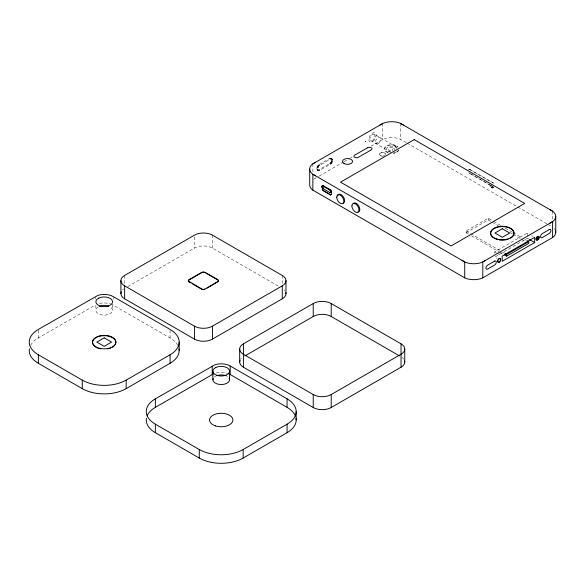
<?xml version="1.0" encoding="UTF-8"?>
<svg xmlns="http://www.w3.org/2000/svg" width="585" height="585" viewBox="0 0 585 585"><rect width="100%" height="100%" fill="white"/><g stroke="black" fill="none" stroke-linecap="round" stroke-linejoin="round"><path stroke-width="0.44" stroke-dasharray="2.92 2.19" d="M316.821 168.612L317.282 166.571L318.379 165.087L329.552 158.557C333.033 157.182 331.71 163.018 329.487 163.712L318.818 169.869L317.714 170.118L316.975 169.518L316.821 168.612L317.714 169.123L318.167 170.432L319.125 170.615L330.371 164.224C332.594 163.522 333.918 157.694 330.437 159.069L319.264 165.599L318.167 167.083L317.714 169.123M30.588 345.413A31.049 17.923 0 0 1 38.347 337.94L95.201 305.114M127.771 286.591L194.447 248.098A12.731 7.349 0 0 1 212.45 248.098L279.125 286.591M313.64 179.281L318.35 176.568M319.132 176.114L343.446 162.074M344.229 161.621L349.72 158.455M350.503 158.001L352.068 157.094M370.89 146.228L383.146 139.201A14.757 8.519 0 0 1 400.257 139.201L406.282 142.63M468.965 169.474L468.812 169.562A2.398 1.389 60 0 1 470.011 169.679L493.287 182.944A2.398 1.389 60 0 1 494.756 184.772M470.011 169.679L493.287 182.944M468.812 172.334A2.398 1.389 60 0 0 470.011 173.599L470.164 173.511A2.398 1.389 60 0 1 469.726 173.197M493.309 187.295A2.398 1.389 60 0 1 491.663 187.807L490.193 185.979L491.671 185.123M490.464 186.535L491.941 185.686L492.292 186.198L490.815 187.054M491.224 187.485L492.702 186.63M491.663 187.807L493.14 186.951L470.011 173.599M492.862 187.924L493.952 187.295M468.388 234.058L466.048 232.713L466.048 231.009L488.183 218.227L492.862 220.925M466.048 232.713L488.183 219.931L491.305 221.73M494.822 253.568L494.822 251.828L527.312 233.079L528.781 233.927M215.814 376.038L215.214 376.367A8.351 4.819 0 0 0 214.198 377.106M365.815 141.051C365.435 142.63 364.733 141.065 365.881 141.087M492.292 182.805L493.14 183.032M470.932 173.957L483.268 181.079M484.036 181.525L493.287 186.864M407.072 143.091L517.016 206.564M517.805 207.024L547.07 223.916M547.86 224.369L551.026 226.198M374.283 134.206A3.656 2.106 -60 0 1 373.128 139.859A3.656 2.106 -60 0 1 369.961 138.038A3.656 2.106 -60 0 1 374.283 134.206L396.425 146.989M370.627 140.532L391.979 152.86M531.736 235.631L533.213 236.486M528.781 239.141L527.312 238.292L494.822 257.049L497.038 258.321M493.645 221.379L500.672 225.437M505.352 228.135L512.38 232.194M513.162 232.647L521.747 237.605M524.869 239.404L526.427 240.303M492.087 222.183L498.332 225.788M510.04 232.545L512.38 233.898M513.162 234.351L520.182 238.402M520.964 238.855L524.869 241.108M466.048 231.009L469.945 233.261M470.728 233.708L499.605 250.38M502.727 252.186L504.292 253.086M471.51 235.865L498.829 251.638M499.605 252.084L502.727 253.89M494.822 251.828L496.299 252.683M497.038 253.108L500.731 255.243M330.898 158.308L332.192 159.054M330.657 158.264L332.353 159.244M330.401 158.264L331.286 158.776M331.6 158.959L332.485 159.471M330.123 158.316L331.008 158.827M331.688 159.222L332.572 159.734M329.552 158.557L330.437 159.069M331.768 159.837L332.653 160.349M331.673 160.561L332.558 161.065M331.571 160.934L332.455 161.445M331.439 161.314L332.324 161.818M331.271 161.687L332.156 162.199M331.073 162.045L331.958 162.557M330.854 162.396L331.739 162.908M330.605 162.725L331.49 163.237M330.342 163.025L331.227 163.537M330.064 163.288L330.949 163.8M329.487 163.712L330.371 164.224M318.913 164.699L319.798 165.211M318.379 165.087L319.264 165.599M318.123 165.336L319.015 165.847M317.882 165.613L318.774 166.125M317.662 165.913L318.547 166.425M317.458 166.235L318.342 166.747M317.282 166.571L318.167 167.083M317.136 166.915L318.021 167.427M317.019 167.259L317.904 167.771M316.931 167.602L317.816 168.114M318.818 169.869L319.702 170.381M316.836 168.948L317.721 169.46M318.24 170.103L319.125 170.615M316.975 169.518L317.86 170.03M317.969 170.14L318.854 170.652M317.107 169.745L318.598 170.63M317.479 170.045L318.364 170.557M177.825 345.413A31.049 17.923 0 0 0 170.067 337.94L113.212 305.114A12.731 7.349 0 0 0 111.954 304.478M490.193 185.979L489.967 184.867M552.606 211.192L552.606 220.04M527.312 233.079L527.312 236.552M488.183 218.227L488.183 219.931M400.747 123.523L400.747 139.435M382.656 123.523L382.656 139.435M312.858 163.815L312.858 171.778M282.262 275.455L282.262 284.083M212.45 235.148L212.45 248.098M194.447 236.874L194.447 248.098M170.067 330.269L170.067 337.94M124.634 275.455L124.634 284.083M113.212 297.443L113.212 299.147M112.554 305.114L112.554 310.233M95.86 305.282L95.86 310.394M95.201 297.443L95.201 299.147M38.347 330.269L38.347 337.94M554.192 228.523A14.757 8.519 0 0 1 555.048 229.744M398.699 150.243A7.239 4.183 0 0 1 393.581 153.197M388.082 152.78A7.239 4.183 0 0 1 386.583 146.206A7.239 4.183 0 0 1 397.975 147.069M383.424 156.158A3.13 1.806 0 0 1 379.526 154.725A3.13 1.806 0 0 1 382.341 152.612A3.13 1.806 0 0 1 385.742 154.411L385.742 154.067A3.13 1.806 0 0 0 381.8 152.319A3.13 1.806 0 0 0 379.899 154.974A3.13 1.806 0 0 0 384.828 155.347M468.695 169.723A2.398 1.389 60 0 1 470.164 169.591M398.699 149.899A7.239 4.183 0 0 1 393.581 152.86M388.082 152.444A7.239 4.183 0 0 1 386.583 145.862A7.239 4.183 0 0 1 397.975 146.733M390.89 150.908A3.13 1.806 0 0 1 388.762 148.546A3.13 1.806 0 0 1 393.025 147.522A3.13 1.806 0 0 1 394.414 150.067M390.546 152.129A5.265 3.042 0 0 1 387.833 147.098A5.265 3.042 0 0 1 396.732 148.254M392.104 150.82A3.656 2.106 -60 0 1 394.597 147.164A3.656 2.106 -60 0 1 397.091 147.939M395.884 151.983A3.656 2.106 -60 0 1 392.769 153.314M122.616 289.926A12.731 7.349 0 0 1 123.537 289.129M284.288 289.926A12.731 7.349 0 0 1 285.027 290.789M402.129 357.53A12.731 7.349 0 0 1 403.789 359.19M240.647 359.19A12.731 7.349 0 0 1 241.378 358.327M98.2 306.964A8.351 4.819 0 0 0 98.214 313.67A8.351 4.819 0 0 0 109.819 313.882A8.351 4.819 0 0 0 110.572 307.191L110.009 306.847A8.351 4.819 0 0 0 109.395 306.533M99.333 303.52A12.731 7.349 0 0 1 110.572 303.944M227.58 376.594A8.351 4.819 0 0 1 228.077 376.967M216.348 372.923A12.731 7.349 0 0 1 227.587 373.347M372.974 141.292A5.221 3.013 -60 0 0 375.365 133.066A5.221 3.013 -60 0 0 369.033 137.753A5.221 3.013 -60 0 0 372.974 141.292M378.736 143.098A3.656 2.106 -60 0 0 379.892 137.446A3.656 2.106 -60 0 0 375.57 141.277A3.656 2.106 -60 0 0 378.736 143.098"/><path stroke-width="0.88" d="M322.211 185.876L329.977 190.059L330.715 191.763L329.977 192.619L322.598 188.355L321.955 186.176L323.044 185.547L330.423 189.803C331.344 191.032 332.097 194.315 330.423 194.922L323.044 190.659L322.393 189.533L322.328 186.681M322.306 186.396L322.657 185.62M188.392 280.99L201.971 289.085L203.448 289.436L204.925 289.085L217.912 281.59L218.585 280.646L217.912 279.71L205.072 272.296L203.448 271.908L201.825 272.296L188.984 279.71C187.324 280.668 189.196 282.679 190.513 282.811M218.563 281.166L217.912 280.054L205.072 272.639L203.448 272.252L201.825 272.639L188.984 280.054L188.392 280.646L188.487 281.495M331.103 192.114L331.432 191.595L330.693 192.019M330.423 194.922L331.139 194.322M218.278 281.312L218.505 280.31M309.714 169.043L309.714 184.955A14.757 8.519 0 0 0 312.448 189.898L465.207 278.094A14.757 8.519 0 0 0 482.318 278.094L553.015 237.276A14.757 8.519 0 0 0 555.574 231.024M379.892 125.117L383.146 123.281A14.757 8.519 0 0 1 400.257 123.281L403.511 125.117M485.572 260.347L482.318 262.175A14.757 8.519 0 0 1 465.207 262.175L461.953 260.347M312.858 163.815L382.656 123.523M321.955 186.176L323.044 185.547M321.889 186.396L322.328 186.14M321.955 187.237L322.693 186.812M322.064 187.536L322.803 187.112M322.211 187.836L322.949 187.405M322.598 188.355L323.337 187.931M322.306 188.955L323.337 190.491L330.715 194.746M329.977 190.059L330.423 189.803M330.189 190.308L330.627 190.052M330.371 190.586L330.81 190.33M330.518 190.878L330.956 190.63M330.627 191.185L331.066 190.929M330.715 191.763L331.161 191.507M329.977 192.619L331.366 191.814M330.189 192.611L331.256 191.99M330.627 194.907L331.256 194.549M207.214 288.105L217.912 281.59M124.634 285.846L194.447 326.152A12.731 7.349 0 0 0 212.45 326.152L282.262 285.846A12.731 7.349 0 0 0 282.262 275.455L212.45 235.148A12.731 7.349 0 0 0 194.447 235.148L124.634 275.455A12.731 7.349 0 0 0 124.634 285.846L124.634 298.803L194.447 339.103A12.731 7.349 0 0 0 212.45 339.103L282.262 298.803A12.731 7.349 0 0 0 285.882 292.639M38.347 354.773L82.251 380.118A31.049 17.923 0 0 0 126.163 380.118L170.067 354.773A31.049 17.923 0 0 0 170.067 329.421L113.212 296.595A12.731 7.349 0 0 0 97.841 295.425L38.347 329.421A31.049 17.923 0 0 0 38.347 354.773L38.347 363.292L82.251 388.645A31.049 17.923 0 0 0 126.163 388.645L170.067 363.292A31.049 17.923 0 0 0 179.01 348.857M243.404 367.197L243.404 343.848L313.216 303.549A12.731 7.349 0 0 1 331.22 303.549L401.032 343.848L401.032 367.197L331.22 407.504A12.731 7.349 0 0 1 313.216 407.504L243.404 367.197A12.731 7.349 0 0 1 240.106 360.097M155.354 432.695L155.354 424.176A31.049 17.923 0 0 1 155.354 398.824L214.849 364.828A12.731 7.349 0 0 1 230.219 365.998L287.081 398.824A31.049 17.923 0 0 1 287.081 424.176L287.081 432.695L243.17 458.048A31.049 17.923 0 0 1 199.266 458.048L155.354 432.695A31.049 17.923 0 0 1 146.411 418.26M147.069 415.95A31.049 17.923 0 0 1 155.354 407.343L213.466 373.881M244.976 355.899L313.216 316.5A12.731 7.349 0 0 1 331.22 316.5L399.46 355.899M505.067 253.539L506.632 254.438L528.767 241.656L528.767 243.36L506.632 256.142L504.292 254.789M536.935 238.651L538.405 237.795M534.69 242.548L502.201 261.305L502.201 256.091L534.69 237.334L534.69 242.548L529.52 239.572M243.404 343.848A12.731 7.349 0 0 0 243.404 354.247L313.216 394.553A12.731 7.349 0 0 0 331.22 394.553L401.032 354.247A12.731 7.349 0 0 0 401.032 343.848M155.354 424.176L199.266 449.521A31.049 17.923 0 0 0 243.17 449.521L287.081 424.176M315.622 162.22L312.448 164.1A14.757 8.519 0 0 0 312.448 173.979L315.622 175.858M549.849 223.236L553.015 221.357A14.757 8.519 0 0 0 553.015 211.477L549.849 209.598M192.041 283.696L202.41 289.619L204.245 289.685L204.925 289.085M400.747 123.523L552.606 211.192M527.209 240.757L528.767 241.656M228.969 373.881A12.731 7.349 0 0 1 230.219 374.517L287.081 407.343A31.049 17.923 0 0 1 295.359 415.95M555.75 216.421L555.75 232.333M552.606 237.554L552.606 221.642L482.808 261.941L482.808 277.853M537.673 237.371L537.673 239.075M506.632 254.438L506.632 256.142M464.717 277.853L464.717 261.941L312.858 174.264L312.858 190.183M404.761 349.048L404.761 362.005M331.22 303.549L331.22 316.5M331.22 394.553L331.22 407.504M313.216 303.549L313.216 316.5M313.216 394.553L313.216 407.504M296.171 411.496L296.171 420.015M287.081 398.824L287.081 407.343M285.992 280.646L285.992 293.604M282.262 285.846L282.262 298.803M243.17 449.521L243.17 458.048M239.674 349.048L239.674 362.005M230.219 365.998L230.219 374.517M229.569 371.109L229.569 379.628M212.867 371.278L212.867 379.797M212.45 326.152L212.45 339.103M212.216 365.998L212.216 374.517M199.266 449.521L199.266 458.048M194.447 326.152L194.447 339.103M188.487 280.142L188.392 280.646M188.333 280.478L188.333 281.166M179.164 342.093L179.164 350.62M170.067 354.773L170.067 363.292M155.354 398.824L155.354 407.343M126.163 380.118L126.163 388.645M120.905 280.646L120.905 293.604M82.251 380.118L82.251 388.645M337.625 196.019A5.009 2.896 60 0 1 342.986 196.289A5.009 2.896 60 0 1 343.198 203.207M353.23 203.638A5.009 2.896 60 0 1 358.802 206.008A5.009 2.896 60 0 1 358.064 212.019M493.352 237.707A11.685 6.749 0 0 1 494.537 228.326A11.685 6.749 0 0 1 510.807 228.735A11.685 6.749 0 0 1 510.573 238.139M508.153 239.214A11.685 6.749 0 0 1 499.283 239.887M497.835 239.601A11.685 6.749 0 0 1 496.46 239.214M495.605 238.892A11.685 6.749 0 0 1 494.04 238.139M124.634 298.803A12.731 7.349 0 0 1 121.344 291.703M404.652 361.04A12.731 7.349 0 0 1 401.032 367.197M38.347 363.292A31.049 17.923 0 0 1 29.396 348.857M99.45 306.35A8.351 4.819 0 0 1 108.722 306.262M95.94 347.205A11.685 6.749 0 0 1 95.94 337.662A11.685 6.749 0 0 1 112.474 337.662A11.685 6.749 0 0 1 112.474 347.205M110.697 348.046A11.685 6.749 0 0 1 109.717 348.389M108.678 348.667A11.685 6.749 0 0 1 107.596 348.894M100.81 348.894A11.685 6.749 0 0 1 99.735 348.667M98.697 348.389A11.685 6.749 0 0 1 96.788 347.651M296.025 418.26A31.049 17.923 0 0 1 287.081 432.695M229.166 378.239A8.351 4.819 0 0 1 221.357 384.535A8.351 4.819 0 0 1 213.189 378.393M216.465 375.753A8.351 4.819 0 0 1 226.402 375.936M367.497 147.778L354.656 155.193A2.611 1.506 0 0 0 354.656 157.321A2.611 1.506 0 0 0 358.349 157.321L371.19 149.914A2.611 1.506 0 0 0 371.19 147.778A2.611 1.506 0 0 0 367.497 147.778M414.195 139.618L340.521 182.154L451.035 245.963L524.708 203.426L414.195 139.618M104.203 337.837L96.832 342.093L104.203 346.349L111.574 342.093L104.203 337.837M502.31 228.764L494.925 233.027L502.31 237.283L509.689 233.027L502.31 228.764M494.588 261.137L487.693 265.115A2.398 1.389 -60 0 0 485.996 268.054A2.398 1.389 -60 0 0 487.693 269.034L494.588 265.056A2.398 1.389 -60 0 0 496.285 262.117A2.398 1.389 -60 0 0 494.588 261.137M549.198 229.605L542.302 233.59A2.398 1.389 -60 0 0 540.606 236.53A2.398 1.389 -60 0 0 542.302 237.51L549.198 233.525A2.398 1.389 -60 0 0 550.894 230.585A2.398 1.389 -60 0 0 549.198 229.605M98.799 298.116L98.2 298.438A8.351 4.819 0 0 0 98.214 305.143A8.351 4.819 0 0 0 109.819 305.363A8.351 4.819 0 0 0 110.572 298.672L110.009 298.321A8.351 4.819 0 0 0 98.799 298.116M215.814 367.519L215.214 367.841A8.351 4.819 0 0 0 215.221 374.546A8.351 4.819 0 0 0 226.826 374.766A8.351 4.819 0 0 0 227.58 368.075L227.017 367.724A8.351 4.819 0 0 0 215.814 367.519M343.987 163.486A5.009 2.896 0 0 0 352.367 162.191A5.009 2.896 0 0 0 346.232 158.645A5.009 2.896 0 0 0 343.987 163.486M336.741 197.562A5.009 2.896 60 0 0 342.335 203.704A5.009 2.896 60 0 0 341.72 196.297A5.009 2.896 60 0 0 336.741 197.562M351.899 205.905A5.009 2.896 60 0 0 357.208 212.516A5.009 2.896 60 0 0 357.208 205.43A5.009 2.896 60 0 0 351.899 205.905M496.46 238.87A11.685 6.749 0 0 0 513.996 233.027A11.685 6.749 0 0 0 496.46 227.177A11.685 6.749 0 0 0 496.46 238.87M538.054 239.645A2.084 1.207 -60 0 0 538.712 236.413A2.084 1.207 -60 0 0 536.248 238.607A2.084 1.207 -60 0 0 538.054 239.645M499.605 261.846A2.084 1.207 -60 0 0 500.263 258.614A2.084 1.207 -60 0 0 497.798 260.8A2.084 1.207 -60 0 0 499.605 261.846M537.908 239.565A2.084 1.207 -60 0 0 538.566 236.333A2.084 1.207 -60 0 0 536.094 238.519A2.084 1.207 -60 0 0 537.908 239.565M499.458 261.758A2.084 1.207 -60 0 0 500.116 258.526A2.084 1.207 -60 0 0 497.652 260.72A2.084 1.207 -60 0 0 499.458 261.758M97.395 347.578A11.685 6.749 0 0 0 115.837 342.759A11.685 6.749 0 0 0 99.384 335.951A11.685 6.749 0 0 0 97.395 347.578M215.375 425.865A11.685 6.749 0 0 0 232.903 420.015A11.685 6.749 0 0 0 215.375 414.173A11.685 6.749 0 0 0 215.375 425.865"/></g></svg>
